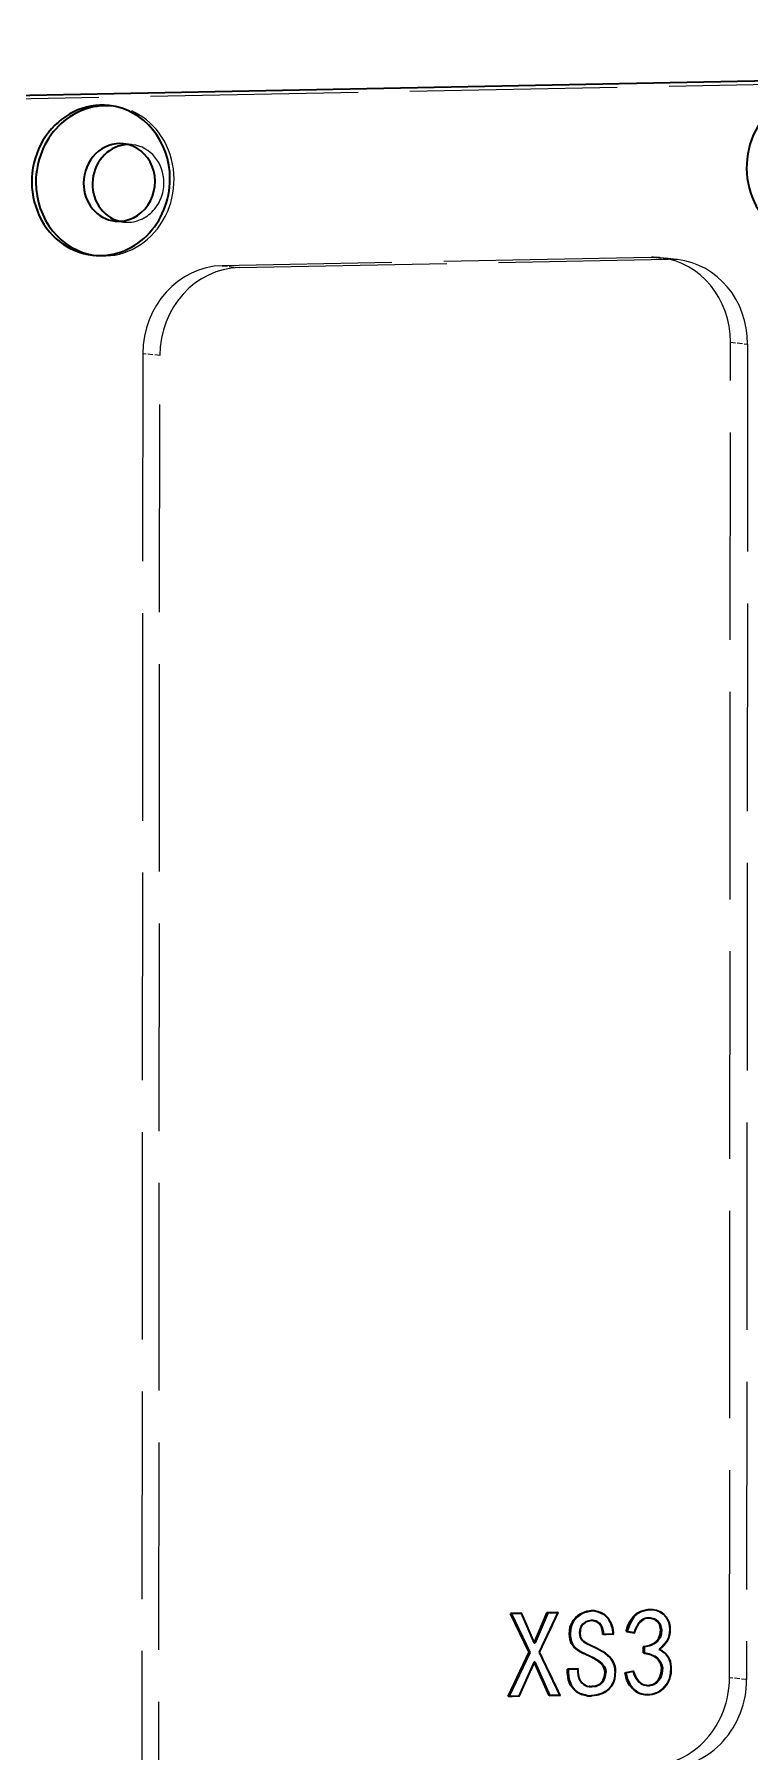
# Model space of a CAD drawing. Header units: millimetres. Extents: x -631 to 3210, y -446 to 2288.
# Drawn here: x 2917.6 to 2959, y 1168.2 to 1267.5 of the extents above; entities that cross this region are included whole.
import ezdxf

# ---------------------------------------------------------------- set-up
doc = ezdxf.new("R2010")
doc.units = ezdxf.units.MM
doc.linetypes.add('DASHED', pattern=[15, 12, -3])
doc.layers.get('0').update_dxf_attribs({"lineweight": 18})

msp = doc.modelspace()

# ---------------------------------------------------------------- linework, layer by layer
at = {"color": 7, "linetype": 'DASHED', "lineweight": 13}
for p, q in [((3101.288, 1267.379), (2825.629, 1261.99)), ((3101.288, 1267.379), (2825.629, 1261.99)), ((2953.276, 1254.626), (2928.467, 1254.141)), ((2953.276, 1254.626), (2928.467, 1254.141)), ((2929.453, 1254.031), (2954.262, 1254.516)), ((2929.453, 1254.031), (2954.262, 1254.516)), ((2923.869, 1249.056), (2923.761, 1099.224)), ((2923.869, 1249.056), (2923.761, 1099.224)), ((2957.811, 1172.507), (2957.867, 1249.721)), ((2957.811, 1172.507), (2957.867, 1249.721)), ((2958.853, 1249.612), (2958.798, 1172.398)), ((2958.853, 1249.612), (2958.798, 1172.398)), ((2924.747, 1099.114), (2924.855, 1248.947)), ((2924.747, 1099.114), (2924.855, 1248.947))]:
    msp.add_line(p, q, dxfattribs=at)
at = {"color": 7, "lineweight": 35}
msp.add_line((3097.872, 1267.518), (2825.888, 1262.201), dxfattribs=at)
msp.add_line((3097.872, 1267.518), (2825.888, 1262.201), dxfattribs=at)
at = {"color": 7, "linetype": 'DASHED', "lineweight": 13, "ltscale": 0.005955}
msp.add_line((2922.162, 1263.372), (2921.925, 1263.398), dxfattribs=at)
msp.add_line((2922.162, 1263.372), (2921.925, 1263.398), dxfattribs=at)
at = {"color": 7, "linetype": 'DASHED', "lineweight": 13, "ltscale": 0.012902}
for p, q in [((2923.272, 1261.136), (2922.759, 1261.193)), ((2923.272, 1261.136), (2922.759, 1261.193)), ((2922.777, 1256.664), (2922.264, 1256.721)), ((2922.777, 1256.664), (2922.264, 1256.721))]:
    msp.add_line(p, q, dxfattribs=at)
at = {"color": 7, "linetype": 'DASHED', "lineweight": 13, "ltscale": 0.005953}
msp.add_line((2921.205, 1254.725), (2920.968, 1254.751), dxfattribs=at)
msp.add_line((2921.205, 1254.725), (2920.968, 1254.751), dxfattribs=at)
at = {"color": 7, "linetype": 'DASHED', "lineweight": 13, "ltscale": 0.02481}
for p, q in [((2928.467, 1254.141), (2929.453, 1254.031)), ((2928.467, 1254.141), (2929.453, 1254.031)), ((2954.262, 1254.516), (2953.276, 1254.626)), ((2954.262, 1254.516), (2953.276, 1254.626)), ((2924.855, 1248.947), (2923.869, 1249.056)), ((2924.855, 1248.947), (2923.869, 1249.056)), ((2958.798, 1172.398), (2957.811, 1172.507)), ((2958.798, 1172.398), (2957.811, 1172.507))]:
    msp.add_line(p, q, dxfattribs=at)
at = {"color": 7, "linetype": 'DASHED', "lineweight": 13, "ltscale": 0.024812}
for p, q in [((2954.808, 1254.492), (2953.822, 1254.601)), ((2954.808, 1254.492), (2953.822, 1254.601)), ((2957.867, 1249.721), (2958.853, 1249.612)), ((2957.867, 1249.721), (2958.853, 1249.612))]:
    msp.add_line(p, q, dxfattribs=at)
at = {"color": 7, "lineweight": 35, "ltscale": 0.015489}
for p, q in [((2945.142, 1176.226), (2945.761, 1176.238)), ((2945.142, 1176.226), (2945.761, 1176.238)), ((2945.629, 1171.438), (2945.009, 1171.425)), ((2945.629, 1171.438), (2945.009, 1171.425))]:
    msp.add_line(p, q, dxfattribs=at)
at = {"color": 7, "lineweight": 35, "ltscale": 0.062455}
msp.add_line((2946.224, 1173.974), (2945.142, 1176.226), dxfattribs=at)
msp.add_line((2946.224, 1173.974), (2945.142, 1176.226), dxfattribs=at)
at = {"color": 7, "lineweight": 35, "ltscale": 0.000991737}
for p, q in [((2945.181, 1176.222), (2945.142, 1176.226)), ((2945.181, 1176.222), (2945.142, 1176.226)), ((2950.369, 1175.565), (2950.329, 1175.57)), ((2950.369, 1175.565), (2950.329, 1175.57)), ((2953.879, 1175.269), (2953.839, 1175.274)), ((2953.879, 1175.269), (2953.839, 1175.274)), ((2952.871, 1174.296), (2952.832, 1174.3)), ((2952.871, 1174.296), (2952.832, 1174.3)), ((2952.871, 1173.931), (2952.832, 1173.935)), ((2952.871, 1173.931), (2952.832, 1173.935)), ((2948.843, 1171.832), (2948.804, 1171.836)), ((2948.843, 1171.832), (2948.804, 1171.836))]:
    msp.add_line(p, q, dxfattribs=at)
at = {"color": 7, "lineweight": 35, "ltscale": 0.014558}
msp.add_line((2945.764, 1176.233), (2945.181, 1176.222), dxfattribs=at)
msp.add_line((2945.764, 1176.233), (2945.181, 1176.222), dxfattribs=at)
at = {"color": 7, "lineweight": 35, "ltscale": 0.062456}
msp.add_line((2945.181, 1176.222), (2946.264, 1173.97), dxfattribs=at)
msp.add_line((2945.181, 1176.222), (2946.264, 1173.97), dxfattribs=at)
at = {"color": 7, "lineweight": 35, "ltscale": 0.046998}
msp.add_line((2945.761, 1176.238), (2946.509, 1174.513), dxfattribs=at)
msp.add_line((2945.761, 1176.238), (2946.509, 1174.513), dxfattribs=at)
at = {"color": 7, "linetype": 'DASHED', "lineweight": 13, "ltscale": 0.000993254}
for p, q in [((2945.801, 1176.234), (2945.761, 1176.238)), ((2945.801, 1176.234), (2945.761, 1176.238)), ((2950.808, 1175.939), (2950.768, 1175.943)), ((2950.808, 1175.939), (2950.768, 1175.943)), ((2953.828, 1176.306), (2953.788, 1176.311)), ((2953.828, 1176.306), (2953.788, 1176.311)), ((2954.318, 1175.755), (2954.278, 1175.759)), ((2954.318, 1175.755), (2954.278, 1175.759)), ((2949.181, 1175.121), (2949.142, 1175.126)), ((2949.181, 1175.121), (2949.142, 1175.126)), ((2949.31, 1174.675), (2949.27, 1174.679)), ((2949.31, 1174.675), (2949.27, 1174.679)), ((2950.523, 1175.007), (2950.484, 1175.012)), ((2950.523, 1175.007), (2950.484, 1175.012)), ((2954.36, 1174.944), (2954.32, 1174.949)), ((2954.36, 1174.944), (2954.32, 1174.949)), ((2950.055, 1174.259), (2950.015, 1174.263)), ((2950.055, 1174.259), (2950.015, 1174.263)), ((2951.205, 1172.893), (2951.244, 1172.889)), ((2951.205, 1172.893), (2951.244, 1172.889)), ((2952.277, 1172.881), (2952.237, 1172.885)), ((2952.277, 1172.881), (2952.237, 1172.885)), ((2954.445, 1172.755), (2954.405, 1172.759)), ((2954.445, 1172.755), (2954.405, 1172.759)), ((2949.308, 1172.206), (2949.269, 1172.21)), ((2949.308, 1172.206), (2949.269, 1172.21)), ((2952.612, 1172.27), (2952.572, 1172.275)), ((2952.612, 1172.27), (2952.572, 1172.275)), ((2954.005, 1171.877), (2953.966, 1171.881)), ((2954.005, 1171.877), (2953.966, 1171.881)), ((2945.049, 1171.421), (2945.009, 1171.425)), ((2945.049, 1171.421), (2945.009, 1171.425)), ((2945.668, 1171.433), (2945.629, 1171.438)), ((2945.668, 1171.433), (2945.629, 1171.438)), ((2947.423, 1171.467), (2947.384, 1171.472)), ((2947.423, 1171.467), (2947.384, 1171.472)), ((2953.128, 1171.523), (2953.088, 1171.527)), ((2953.128, 1171.523), (2953.088, 1171.527))]:
    msp.add_line(p, q, dxfattribs=at)
at = {"color": 7, "linetype": 'DASHED', "lineweight": 13, "ltscale": 0.000932492}
msp.add_line((2945.801, 1176.234), (2945.764, 1176.233), dxfattribs=at)
msp.add_line((2945.801, 1176.234), (2945.764, 1176.233), dxfattribs=at)
at = {"color": 7, "linetype": 'DASHED', "lineweight": 13, "ltscale": 0.046998}
msp.add_line((2946.548, 1174.509), (2945.801, 1176.234), dxfattribs=at)
msp.add_line((2946.548, 1174.509), (2945.801, 1176.234), dxfattribs=at)
at = {"color": 7, "lineweight": 35, "ltscale": 0.047694}
for p, q in [((2946.509, 1174.513), (2947.258, 1176.267)), ((2946.509, 1174.513), (2947.258, 1176.267)), ((2947.298, 1176.263), (2946.548, 1174.509)), ((2947.298, 1176.263), (2946.548, 1174.509))]:
    msp.add_line(p, q, dxfattribs=at)
at = {"color": 7, "lineweight": 35, "ltscale": 0.063447}
msp.add_line((2947.878, 1176.279), (2946.792, 1173.985), dxfattribs=at)
msp.add_line((2947.878, 1176.279), (2946.792, 1173.985), dxfattribs=at)
at = {"color": 7, "linetype": 'DASHED', "lineweight": 13, "ltscale": 0.063447}
msp.add_line((2946.832, 1173.981), (2947.917, 1176.275), dxfattribs=at)
msp.add_line((2946.832, 1173.981), (2947.917, 1176.275), dxfattribs=at)
at = {"color": 7, "lineweight": 35, "ltscale": 0.015491}
for p, q in [((2947.258, 1176.267), (2947.878, 1176.279)), ((2947.258, 1176.267), (2947.878, 1176.279)), ((2948.003, 1171.484), (2947.384, 1171.472)), ((2948.003, 1171.484), (2947.384, 1171.472))]:
    msp.add_line(p, q, dxfattribs=at)
at = {"color": 7, "lineweight": 35, "ltscale": 0.000993254}
for p, q in [((2947.298, 1176.263), (2947.258, 1176.267)), ((2947.298, 1176.263), (2947.258, 1176.267)), ((2953.246, 1175.945), (2953.207, 1175.949)), ((2953.246, 1175.945), (2953.207, 1175.949)), ((2951.866, 1175.174), (2951.826, 1175.178)), ((2951.866, 1175.174), (2951.826, 1175.178)), ((2946.264, 1173.97), (2946.224, 1173.974)), ((2946.264, 1173.97), (2946.224, 1173.974)), ((2946.548, 1174.509), (2946.509, 1174.513)), ((2946.548, 1174.509), (2946.509, 1174.513)), ((2946.547, 1173.414), (2946.508, 1173.419)), ((2946.547, 1173.414), (2946.508, 1173.419)), ((2948.483, 1173.003), (2948.443, 1173.008)), ((2948.483, 1173.003), (2948.443, 1173.008)), ((2951.773, 1172.792), (2951.812, 1172.788)), ((2951.773, 1172.792), (2951.812, 1172.788)), ((2953.929, 1173.054), (2953.889, 1173.058)), ((2953.929, 1173.054), (2953.889, 1173.058))]:
    msp.add_line(p, q, dxfattribs=at)
at = {"color": 7, "lineweight": 35, "ltscale": 0.014442}
msp.add_line((2947.875, 1176.274), (2947.298, 1176.263), dxfattribs=at)
msp.add_line((2947.875, 1176.274), (2947.298, 1176.263), dxfattribs=at)
at = {"color": 7, "linetype": 'DASHED', "lineweight": 13, "ltscale": 0.001047}
msp.add_line((2947.917, 1176.275), (2947.875, 1176.274), dxfattribs=at)
msp.add_line((2947.917, 1176.275), (2947.875, 1176.274), dxfattribs=at)
at = {"color": 7, "linetype": 'DASHED', "lineweight": 13, "ltscale": 0.000991737}
for p, q in [((2947.917, 1176.275), (2947.878, 1176.279)), ((2947.917, 1176.275), (2947.878, 1176.279)), ((2949.362, 1175.602), (2949.323, 1175.606)), ((2949.362, 1175.602), (2949.323, 1175.606)), ((2952.873, 1175.895), (2952.833, 1175.899)), ((2952.873, 1175.895), (2952.833, 1175.899)), ((2951.117, 1175.019), (2951.077, 1175.023)), ((2951.117, 1175.019), (2951.077, 1175.023)), ((2952.33, 1175.099), (2952.291, 1175.103)), ((2952.33, 1175.099), (2952.291, 1175.103)), ((2946.832, 1173.981), (2946.792, 1173.985)), ((2946.832, 1173.981), (2946.792, 1173.985)), ((2950.935, 1173.669), (2950.896, 1173.673)), ((2950.935, 1173.669), (2950.896, 1173.673)), ((2953.775, 1174.145), (2953.735, 1174.149)), ((2953.775, 1174.145), (2953.735, 1174.149)), ((2954.316, 1173.65), (2954.277, 1173.655)), ((2954.316, 1173.65), (2954.277, 1173.655)), ((2949.076, 1172.847), (2949.037, 1172.851)), ((2949.076, 1172.847), (2949.037, 1172.851)), ((2950.857, 1171.843), (2950.817, 1171.848)), ((2950.857, 1171.843), (2950.817, 1171.848)), ((2948.003, 1171.484), (2948.043, 1171.48)), ((2948.003, 1171.484), (2948.043, 1171.48)), ((2949.85, 1171.459), (2949.81, 1171.463)), ((2949.85, 1171.459), (2949.81, 1171.463))]:
    msp.add_line(p, q, dxfattribs=at)
at = {"color": 7, "lineweight": 13, "ltscale": 0.000993254}
for p, q in [((2948.956, 1175.979), (2948.917, 1175.983)), ((2948.956, 1175.979), (2948.917, 1175.983)), ((2952.279, 1176.024), (2952.24, 1176.028)), ((2952.279, 1176.024), (2952.24, 1176.028)), ((2953.03, 1176.417), (2952.99, 1176.422)), ((2953.03, 1176.417), (2952.99, 1176.422)), ((2953.544, 1175.852), (2953.504, 1175.856)), ((2953.544, 1175.852), (2953.504, 1175.856)), ((2953.646, 1174.619), (2953.607, 1174.624)), ((2953.646, 1174.619), (2953.607, 1174.624)), ((2948.483, 1172.807), (2948.443, 1172.811)), ((2948.483, 1172.807), (2948.443, 1172.811)), ((2950.651, 1172.821), (2950.611, 1172.826)), ((2950.651, 1172.821), (2950.611, 1172.826)), ((2949.85, 1171.992), (2949.811, 1171.996)), ((2949.85, 1171.992), (2949.811, 1171.996)), ((2953.18, 1172.057), (2953.14, 1172.061)), ((2953.18, 1172.057), (2953.14, 1172.061))]:
    msp.add_line(p, q, dxfattribs=at)
at = {"color": 7, "lineweight": 13, "ltscale": 0.000991737}
for p, q in [((2949.853, 1176.369), (2949.814, 1176.373)), ((2949.853, 1176.369), (2949.814, 1176.373)), ((2948.587, 1175.026), (2948.548, 1175.03)), ((2948.587, 1175.026), (2948.548, 1175.03)), ((2948.839, 1174.295), (2948.799, 1174.299)), ((2948.839, 1174.295), (2948.799, 1174.299)), ((2949.743, 1173.745), (2949.704, 1173.749)), ((2949.743, 1173.745), (2949.704, 1173.749)), ((2953.645, 1173.637), (2953.606, 1173.642)), ((2953.645, 1173.637), (2953.606, 1173.642))]:
    msp.add_line(p, q, dxfattribs=at)
at = {"color": 7, "lineweight": 35, "ltscale": 0.001015}
msp.add_line((2949.946, 1175.804), (2949.905, 1175.808), dxfattribs=at)
msp.add_line((2949.946, 1175.804), (2949.905, 1175.808), dxfattribs=at)
at = {"color": 7, "linetype": 'DASHED', "lineweight": 13, "ltscale": 0.001345}
msp.add_line((2950.052, 1176.36), (2949.998, 1176.366), dxfattribs=at)
at = {"color": 7, "lineweight": 35, "ltscale": 0.000963853}
msp.add_line((2950.037, 1176.362), (2949.998, 1176.366), dxfattribs=at)
at = {"color": 7, "linetype": 'DASHED', "lineweight": 13, "ltscale": 0.000380737}
msp.add_line((2950.052, 1176.36), (2950.037, 1176.362), dxfattribs=at)
at = {"color": 7, "linetype": 'DASHED', "lineweight": 13, "ltscale": 0.000286967}
msp.add_line((2950.052, 1176.36), (2950.04, 1176.362), dxfattribs=at)
msp.add_line((2950.052, 1176.36), (2950.04, 1176.362), dxfattribs=at)
at = {"color": 7, "linetype": 'DASHED', "lineweight": 13, "ltscale": 0.001038}
msp.add_line((2953.403, 1176.427), (2953.362, 1176.432), dxfattribs=at)
msp.add_line((2953.403, 1176.427), (2953.362, 1176.432), dxfattribs=at)
at = {"color": 7, "lineweight": 35, "ltscale": 0.014845}
for p, q in [((2951.077, 1175.023), (2950.484, 1175.012)), ((2951.077, 1175.023), (2950.484, 1175.012)), ((2948.443, 1173.008), (2949.037, 1173.019)), ((2948.443, 1173.008), (2949.037, 1173.019))]:
    msp.add_line(p, q, dxfattribs=at)
at = {"color": 7, "linetype": 'DASHED', "lineweight": 13, "ltscale": 0.014844}
msp.add_line((2950.523, 1175.007), (2951.117, 1175.019), dxfattribs=at)
msp.add_line((2950.523, 1175.007), (2951.117, 1175.019), dxfattribs=at)
at = {"color": 7, "lineweight": 35, "ltscale": 0.011764}
msp.add_line((2952.291, 1175.103), (2951.826, 1175.178), dxfattribs=at)
msp.add_line((2952.291, 1175.103), (2951.826, 1175.178), dxfattribs=at)
at = {"color": 7, "lineweight": 35, "ltscale": 0.01078}
msp.add_line((2951.866, 1175.174), (2952.291, 1175.105), dxfattribs=at)
msp.add_line((2951.866, 1175.174), (2952.291, 1175.105), dxfattribs=at)
at = {"color": 7, "linetype": 'DASHED', "lineweight": 13, "ltscale": 0.000983103}
msp.add_line((2952.291, 1175.105), (2952.33, 1175.099), dxfattribs=at)
msp.add_line((2952.291, 1175.105), (2952.33, 1175.099), dxfattribs=at)
at = {"color": 7, "lineweight": 35, "ltscale": 0.070593}
for p, q in [((2945.009, 1171.425), (2946.224, 1173.974)), ((2945.009, 1171.425), (2946.224, 1173.974)), ((2946.264, 1173.97), (2945.049, 1171.421)), ((2946.264, 1173.97), (2945.049, 1171.421))]:
    msp.add_line(p, q, dxfattribs=at)
at = {"color": 7, "lineweight": 35, "ltscale": 0.069485}
msp.add_line((2946.792, 1173.985), (2948.003, 1171.484), dxfattribs=at)
msp.add_line((2946.792, 1173.985), (2948.003, 1171.484), dxfattribs=at)
at = {"color": 7, "linetype": 'DASHED', "lineweight": 13, "ltscale": 0.069485}
msp.add_line((2948.043, 1171.48), (2946.832, 1173.981), dxfattribs=at)
msp.add_line((2948.043, 1171.48), (2946.832, 1173.981), dxfattribs=at)
at = {"color": 7, "lineweight": 35, "ltscale": 0.009119}
for p, q in [((2952.832, 1173.935), (2952.832, 1174.3)), ((2952.832, 1173.935), (2952.832, 1174.3)), ((2952.871, 1174.296), (2952.871, 1173.931)), ((2952.871, 1174.296), (2952.871, 1173.931))]:
    msp.add_line(p, q, dxfattribs=at)
at = {"color": 7, "lineweight": 35, "ltscale": 0.054187}
msp.add_line((2946.508, 1173.419), (2945.629, 1171.438), dxfattribs=at)
msp.add_line((2946.508, 1173.419), (2945.629, 1171.438), dxfattribs=at)
at = {"color": 7, "linetype": 'DASHED', "lineweight": 13, "ltscale": 0.054187}
msp.add_line((2945.668, 1171.433), (2946.547, 1173.414), dxfattribs=at)
msp.add_line((2945.668, 1171.433), (2946.547, 1173.414), dxfattribs=at)
at = {"color": 7, "lineweight": 35, "ltscale": 0.053376}
for p, q in [((2947.384, 1171.472), (2946.508, 1173.419)), ((2947.384, 1171.472), (2946.508, 1173.419)), ((2946.547, 1173.414), (2947.423, 1171.467)), ((2946.547, 1173.414), (2947.423, 1171.467))]:
    msp.add_line(p, q, dxfattribs=at)
at = {"color": 7, "lineweight": 35, "ltscale": 0.00491}
for p, q in [((2948.443, 1172.811), (2948.443, 1173.008)), ((2948.443, 1172.811), (2948.443, 1173.008)), ((2948.483, 1173.003), (2948.483, 1172.807)), ((2948.483, 1173.003), (2948.483, 1172.807))]:
    msp.add_line(p, q, dxfattribs=at)
at = {"color": 7, "lineweight": 35, "ltscale": 0.013858}
msp.add_line((2949.037, 1173.014), (2948.483, 1173.003), dxfattribs=at)
msp.add_line((2949.037, 1173.014), (2948.483, 1173.003), dxfattribs=at)
at = {"color": 7, "lineweight": 35, "ltscale": 0.004209}
msp.add_line((2949.037, 1173.019), (2949.037, 1172.851), dxfattribs=at)
msp.add_line((2949.037, 1173.019), (2949.037, 1172.851), dxfattribs=at)
at = {"color": 7, "linetype": 'DASHED', "lineweight": 13, "ltscale": 0.000991821}
msp.add_line((2949.076, 1173.015), (2949.037, 1173.019), dxfattribs=at)
msp.add_line((2949.076, 1173.015), (2949.037, 1173.019), dxfattribs=at)
at = {"color": 7, "linetype": 'DASHED', "lineweight": 13, "ltscale": 0.000985902}
msp.add_line((2949.076, 1173.015), (2949.037, 1173.014), dxfattribs=at)
msp.add_line((2949.076, 1173.015), (2949.037, 1173.014), dxfattribs=at)
at = {"color": 7, "linetype": 'DASHED', "lineweight": 13, "ltscale": 0.004208}
msp.add_line((2949.076, 1172.847), (2949.076, 1173.015), dxfattribs=at)
msp.add_line((2949.076, 1172.847), (2949.076, 1173.015), dxfattribs=at)
at = {"color": 7, "lineweight": 13, "ltscale": 0.000993338}
for p, q in [((2950.419, 1173.322), (2950.379, 1173.326)), ((2950.419, 1173.322), (2950.379, 1173.326)), ((2950.444, 1172.228), (2950.404, 1172.232)), ((2950.444, 1172.228), (2950.404, 1172.232))]:
    msp.add_line(p, q, dxfattribs=at)
at = {"color": 7, "lineweight": 35, "ltscale": 0.011848}
msp.add_line((2951.773, 1172.792), (2952.237, 1172.885), dxfattribs=at)
msp.add_line((2951.773, 1172.792), (2952.237, 1172.885), dxfattribs=at)
at = {"color": 7, "lineweight": 35, "ltscale": 0.010905}
msp.add_line((2952.24, 1172.874), (2951.812, 1172.788), dxfattribs=at)
msp.add_line((2952.24, 1172.874), (2951.812, 1172.788), dxfattribs=at)
at = {"color": 7, "linetype": 'DASHED', "lineweight": 13, "ltscale": 0.000943085}
msp.add_line((2952.277, 1172.881), (2952.24, 1172.874), dxfattribs=at)
msp.add_line((2952.277, 1172.881), (2952.24, 1172.874), dxfattribs=at)
at = {"color": 7, "lineweight": 35, "ltscale": 0.000927284}
msp.add_line((2949.726, 1171.997), (2949.689, 1172.001), dxfattribs=at)
msp.add_line((2949.726, 1171.997), (2949.689, 1172.001), dxfattribs=at)
at = {"color": 7, "lineweight": 35, "ltscale": 0.000839745}
msp.add_line((2953.034, 1172.063), (2953, 1172.067), dxfattribs=at)
msp.add_line((2953.034, 1172.063), (2953, 1172.067), dxfattribs=at)
at = {"color": 7, "lineweight": 13, "ltscale": 0.000991821}
msp.add_line((2953.74, 1172.384), (2953.7, 1172.388), dxfattribs=at)
msp.add_line((2953.74, 1172.384), (2953.7, 1172.388), dxfattribs=at)
at = {"color": 7, "linetype": 'DASHED', "lineweight": 13, "ltscale": 0.015489}
for p, q in [((2945.049, 1171.421), (2945.668, 1171.433)), ((2945.049, 1171.421), (2945.668, 1171.433)), ((2947.423, 1171.467), (2948.043, 1171.48)), ((2947.423, 1171.467), (2948.043, 1171.48))]:
    msp.add_line(p, q, dxfattribs=at)
at = {"color": 7, "linetype": 'DASHED', "lineweight": 13, "ltscale": 0.000660203}
msp.add_line((2949.579, 1171.47), (2949.553, 1171.473), dxfattribs=at)
msp.add_line((2949.579, 1171.47), (2949.553, 1171.473), dxfattribs=at)
at = {"color": 7, "linetype": 'DASHED', "lineweight": 13, "ltscale": 0.000876564}
msp.add_line((2952.947, 1171.531), (2952.912, 1171.535), dxfattribs=at)
msp.add_line((2952.947, 1171.531), (2952.912, 1171.535), dxfattribs=at)
at = {"color": 7, "linetype": 'DASHED', "lineweight": 13, "ltscale": 0.000583976}
msp.add_line((2952.924, 1171.534), (2952.947, 1171.531), dxfattribs=at)
msp.add_line((2952.924, 1171.534), (2952.947, 1171.531), dxfattribs=at)
at = {"color": 7, "lineweight": 35}
for points in [[(2948.548, 1175.03), (2948.599, 1175.452), (2948.779, 1175.83), (2948.917, 1175.983)], [(2948.548, 1175.03), (2948.599, 1175.452), (2948.779, 1175.83), (2948.917, 1175.983)], [(2948.956, 1175.979), (2948.787, 1175.78), (2948.672, 1175.553), (2948.607, 1175.299), (2948.587, 1175.026)], [(2948.956, 1175.979), (2948.787, 1175.78), (2948.672, 1175.553), (2948.607, 1175.299), (2948.587, 1175.026)], [(2948.917, 1175.983), (2949.157, 1176.173), (2949.426, 1176.305), (2949.814, 1176.373)], [(2948.917, 1175.983), (2949.157, 1176.173), (2949.426, 1176.305), (2949.814, 1176.373)], [(2949.853, 1176.369), (2949.55, 1176.327), (2949.274, 1176.215), (2948.956, 1175.979)], [(2949.853, 1176.369), (2949.55, 1176.327), (2949.274, 1176.215), (2948.956, 1175.979)], [(2949.323, 1175.606), (2949.225, 1175.485), (2949.166, 1175.338), (2949.142, 1175.126)], [(2949.323, 1175.606), (2949.225, 1175.485), (2949.166, 1175.338), (2949.142, 1175.126)], [(2949.813, 1175.812), (2949.501, 1175.737), (2949.323, 1175.606)], [(2949.813, 1175.812), (2949.501, 1175.737), (2949.323, 1175.606)], [(2949.998, 1176.366), (2950.239, 1176.319), (2950.531, 1176.176), (2950.768, 1175.943)], [(2949.998, 1176.366), (2950.239, 1176.319), (2950.531, 1176.176), (2950.768, 1175.943)], [(2951.826, 1175.178), (2951.931, 1175.479), (2952.067, 1175.766), (2952.24, 1176.028)], [(2951.826, 1175.178), (2951.931, 1175.479), (2952.067, 1175.766), (2952.24, 1176.028)], [(2952.279, 1176.024), (2952.038, 1175.629), (2951.866, 1175.174)], [(2952.279, 1176.024), (2952.038, 1175.629), (2951.866, 1175.174)], [(2952.24, 1176.028), (2952.432, 1176.211), (2952.66, 1176.335), (2952.99, 1176.422)], [(2952.24, 1176.028), (2952.432, 1176.211), (2952.66, 1176.335), (2952.99, 1176.422)], [(2953.03, 1176.417), (2952.726, 1176.34), (2952.46, 1176.198), (2952.279, 1176.024)], [(2953.03, 1176.417), (2952.726, 1176.34), (2952.46, 1176.198), (2952.279, 1176.024)], [(2952.833, 1175.899), (2952.675, 1175.791), (2952.544, 1175.645), (2952.357, 1175.294), (2952.291, 1175.103)], [(2952.833, 1175.899), (2952.675, 1175.791), (2952.544, 1175.645), (2952.357, 1175.294), (2952.291, 1175.103)], [(2953.839, 1175.274), (2953.776, 1175.554), (2953.709, 1175.677), (2953.504, 1175.856)], [(2953.839, 1175.274), (2953.776, 1175.554), (2953.709, 1175.677), (2953.504, 1175.856)], [(2953.544, 1175.852), (2953.68, 1175.755), (2953.78, 1175.624), (2953.846, 1175.457), (2953.879, 1175.269)], [(2953.544, 1175.852), (2953.68, 1175.755), (2953.78, 1175.624), (2953.846, 1175.457), (2953.879, 1175.269)], [(2953.788, 1176.311), (2953.976, 1176.192), (2954.13, 1176.029), (2954.278, 1175.759)], [(2953.788, 1176.311), (2953.976, 1176.192), (2954.13, 1176.029), (2954.278, 1175.759)], [(2954.278, 1175.759), (2954.345, 1175.523), (2954.362, 1175.277), (2954.32, 1174.949)], [(2954.278, 1175.759), (2954.345, 1175.523), (2954.362, 1175.277), (2954.32, 1174.949)], [(2948.799, 1174.299), (2948.669, 1174.491), (2948.585, 1174.712), (2948.548, 1175.03)], [(2948.799, 1174.299), (2948.669, 1174.491), (2948.585, 1174.712), (2948.548, 1175.03)], [(2949.142, 1175.126), (2949.179, 1174.841), (2949.27, 1174.679)], [(2949.142, 1175.126), (2949.179, 1174.841), (2949.27, 1174.679)], [(2949.27, 1174.679), (2949.357, 1174.603), (2949.551, 1174.481), (2950.015, 1174.263)], [(2949.27, 1174.679), (2949.357, 1174.603), (2949.551, 1174.481), (2950.015, 1174.263)], [(2952.832, 1174.3), (2953.165, 1174.363), (2953.475, 1174.508), (2953.607, 1174.624)], [(2952.832, 1174.3), (2953.165, 1174.363), (2953.475, 1174.508), (2953.607, 1174.624)], [(2953.646, 1174.619), (2953.475, 1174.478), (2953.259, 1174.377), (2952.871, 1174.296)], [(2953.646, 1174.619), (2953.475, 1174.478), (2953.259, 1174.377), (2952.871, 1174.296)], [(2953.607, 1174.624), (2953.729, 1174.794), (2953.807, 1174.99), (2953.839, 1175.274)], [(2953.607, 1174.624), (2953.729, 1174.794), (2953.807, 1174.99), (2953.839, 1175.274)], [(2953.879, 1175.269), (2953.859, 1175.042), (2953.793, 1174.837), (2953.646, 1174.619)], [(2953.879, 1175.269), (2953.859, 1175.042), (2953.793, 1174.837), (2953.646, 1174.619)], [(2954.32, 1174.949), (2954.256, 1174.752), (2954.157, 1174.573), (2953.89, 1174.274), (2953.735, 1174.149)], [(2954.32, 1174.949), (2954.256, 1174.752), (2954.157, 1174.573), (2953.89, 1174.274), (2953.735, 1174.149)], [(2949.704, 1173.749), (2949.318, 1173.927), (2948.957, 1174.15), (2948.799, 1174.299)], [(2949.704, 1173.749), (2949.318, 1173.927), (2948.957, 1174.15), (2948.799, 1174.299)], [(2948.839, 1174.295), (2949.022, 1174.127), (2949.169, 1174.028), (2949.743, 1173.745)], [(2948.839, 1174.295), (2949.022, 1174.127), (2949.169, 1174.028), (2949.743, 1173.745)], [(2950.379, 1173.326), (2950.26, 1173.437), (2949.991, 1173.612), (2949.704, 1173.749)], [(2950.379, 1173.326), (2950.26, 1173.437), (2949.991, 1173.612), (2949.704, 1173.749)], [(2949.743, 1173.745), (2949.999, 1173.625), (2950.229, 1173.485), (2950.419, 1173.322)], [(2949.743, 1173.745), (2949.999, 1173.625), (2950.229, 1173.485), (2950.419, 1173.322)], [(2950.015, 1174.263), (2950.483, 1174.015), (2950.896, 1173.673)], [(2950.015, 1174.263), (2950.483, 1174.015), (2950.896, 1173.673)], [(2953.606, 1173.642), (2953.468, 1173.741), (2953.159, 1173.868), (2952.832, 1173.935)], [(2953.606, 1173.642), (2953.468, 1173.741), (2953.159, 1173.868), (2952.832, 1173.935)], [(2952.871, 1173.931), (2953.202, 1173.862), (2953.485, 1173.748), (2953.645, 1173.637)], [(2952.871, 1173.931), (2953.202, 1173.862), (2953.485, 1173.748), (2953.645, 1173.637)], [(2953.889, 1173.058), (2953.828, 1173.321), (2953.696, 1173.548), (2953.606, 1173.642)], [(2953.889, 1173.058), (2953.828, 1173.321), (2953.696, 1173.548), (2953.606, 1173.642)], [(2953.645, 1173.637), (2953.789, 1173.47), (2953.885, 1173.266), (2953.929, 1173.054)], [(2953.645, 1173.637), (2953.789, 1173.47), (2953.885, 1173.266), (2953.929, 1173.054)], [(2954.277, 1173.655), (2954.38, 1173.403), (2954.423, 1173.13), (2954.405, 1172.759)], [(2954.277, 1173.655), (2954.38, 1173.403), (2954.423, 1173.13), (2954.405, 1172.759)], [(2948.804, 1171.836), (2948.612, 1172.084), (2948.493, 1172.38), (2948.443, 1172.811)], [(2948.804, 1171.836), (2948.612, 1172.084), (2948.493, 1172.38), (2948.443, 1172.811)], [(2948.483, 1172.807), (2948.522, 1172.421), (2948.654, 1172.074), (2948.843, 1171.832)], [(2948.483, 1172.807), (2948.522, 1172.421), (2948.654, 1172.074), (2948.843, 1171.832)], [(2949.037, 1172.851), (2949.053, 1172.637), (2949.112, 1172.434), (2949.269, 1172.21)], [(2949.037, 1172.851), (2949.053, 1172.637), (2949.112, 1172.434), (2949.269, 1172.21)], [(2950.611, 1172.826), (2950.585, 1172.996), (2950.515, 1173.15), (2950.379, 1173.326)], [(2950.611, 1172.826), (2950.585, 1172.996), (2950.515, 1173.15), (2950.379, 1173.326)], [(2950.419, 1173.322), (2950.55, 1173.152), (2950.631, 1172.969), (2950.651, 1172.821)], [(2950.419, 1173.322), (2950.55, 1173.152), (2950.631, 1172.969), (2950.651, 1172.821)], [(2951.205, 1172.893), (2951.151, 1172.434), (2951.074, 1172.218), (2950.962, 1172.02), (2950.817, 1171.848)], [(2951.205, 1172.893), (2951.151, 1172.434), (2951.074, 1172.218), (2950.962, 1172.02), (2950.817, 1171.848)], [(2952.231, 1171.84), (2952.022, 1172.079), (2951.874, 1172.365), (2951.773, 1172.792)], [(2952.231, 1171.84), (2952.022, 1172.079), (2951.874, 1172.365), (2951.773, 1172.792)], [(2951.812, 1172.788), (2951.901, 1172.395), (2952.074, 1172.057), (2952.271, 1171.836)], [(2951.812, 1172.788), (2951.901, 1172.395), (2952.074, 1172.057), (2952.271, 1171.836)], [(2952.237, 1172.885), (2952.301, 1172.68), (2952.4, 1172.493), (2952.572, 1172.275)], [(2952.237, 1172.885), (2952.301, 1172.68), (2952.4, 1172.493), (2952.572, 1172.275)], [(2953.7, 1172.388), (2953.802, 1172.572), (2953.864, 1172.775), (2953.889, 1173.058)], [(2953.7, 1172.388), (2953.802, 1172.572), (2953.864, 1172.775), (2953.889, 1173.058)], [(2953.929, 1173.054), (2953.902, 1172.766), (2953.811, 1172.501), (2953.74, 1172.384)], [(2953.929, 1173.054), (2953.902, 1172.766), (2953.811, 1172.501), (2953.74, 1172.384)], [(2954.405, 1172.759), (2954.339, 1172.461), (2954.218, 1172.186), (2953.966, 1171.881)], [(2954.405, 1172.759), (2954.339, 1172.461), (2954.218, 1172.186), (2953.966, 1171.881)], [(2949.553, 1171.473), (2949.162, 1171.57), (2948.969, 1171.68), (2948.804, 1171.836)], [(2949.553, 1171.473), (2949.162, 1171.57), (2948.969, 1171.68), (2948.804, 1171.836)], [(2948.843, 1171.832), (2949.024, 1171.665), (2949.24, 1171.549), (2949.579, 1171.47)], [(2948.843, 1171.832), (2949.024, 1171.665), (2949.24, 1171.549), (2949.579, 1171.47)], [(2950.817, 1171.848), (2950.643, 1171.703), (2950.449, 1171.594), (2950.135, 1171.496), (2949.81, 1171.463)], [(2950.817, 1171.848), (2950.643, 1171.703), (2950.449, 1171.594), (2950.135, 1171.496), (2949.81, 1171.463)], [(2949.811, 1171.996), (2950.069, 1172.026), (2950.308, 1172.136), (2950.404, 1172.232)], [(2949.811, 1171.996), (2950.069, 1172.026), (2950.308, 1172.136), (2950.404, 1172.232)], [(2950.444, 1172.228), (2950.332, 1172.119), (2950.194, 1172.047), (2950.029, 1172.006), (2949.85, 1171.992)], [(2950.444, 1172.228), (2950.332, 1172.119), (2950.194, 1172.047), (2950.029, 1172.006), (2949.85, 1171.992)], [(2953.14, 1172.061), (2953.335, 1172.095), (2953.511, 1172.189), (2953.7, 1172.388)], [(2953.14, 1172.061), (2953.335, 1172.095), (2953.511, 1172.189), (2953.7, 1172.388)], [(2953.74, 1172.384), (2953.6, 1172.225), (2953.432, 1172.113), (2953.18, 1172.057)], [(2953.74, 1172.384), (2953.6, 1172.225), (2953.432, 1172.113), (2953.18, 1172.057)]]:
    msp.add_lwpolyline(points, dxfattribs=at)
at = {"color": 7, "linetype": 'DASHED', "lineweight": 13}
for points in [[(2949.362, 1175.602), (2949.477, 1175.697), (2949.619, 1175.766), (2949.853, 1175.808)], [(2949.362, 1175.602), (2949.477, 1175.697), (2949.619, 1175.766), (2949.853, 1175.808)], [(2952.33, 1175.099), (2952.455, 1175.425), (2952.625, 1175.694), (2952.873, 1175.895)], [(2952.33, 1175.099), (2952.455, 1175.425), (2952.625, 1175.694), (2952.873, 1175.895)], [(2954.318, 1175.755), (2954.191, 1175.994), (2954.015, 1176.189), (2953.828, 1176.306)], [(2954.318, 1175.755), (2954.191, 1175.994), (2954.015, 1176.189), (2953.828, 1176.306)], [(2949.31, 1174.675), (2949.207, 1174.876), (2949.181, 1175.121)], [(2949.31, 1174.675), (2949.207, 1174.876), (2949.181, 1175.121)], [(2950.055, 1174.259), (2949.605, 1174.468), (2949.429, 1174.576), (2949.31, 1174.675)], [(2950.055, 1174.259), (2949.605, 1174.468), (2949.429, 1174.576), (2949.31, 1174.675)], [(2953.775, 1174.145), (2954.056, 1174.393), (2954.264, 1174.682), (2954.36, 1174.944)], [(2953.775, 1174.145), (2954.056, 1174.393), (2954.264, 1174.682), (2954.36, 1174.944)], [(2950.935, 1173.669), (2950.541, 1173.999), (2950.055, 1174.259)], [(2950.935, 1173.669), (2950.541, 1173.999), (2950.055, 1174.259)], [(2954.445, 1172.755), (2954.463, 1173.108), (2954.409, 1173.434), (2954.316, 1173.65)], [(2954.445, 1172.755), (2954.463, 1173.108), (2954.409, 1173.434), (2954.316, 1173.65)], [(2949.308, 1172.206), (2949.206, 1172.326), (2949.134, 1172.472), (2949.09, 1172.652), (2949.076, 1172.847)], [(2949.308, 1172.206), (2949.206, 1172.326), (2949.134, 1172.472), (2949.09, 1172.652), (2949.076, 1172.847)], [(2950.857, 1171.843), (2951.055, 1172.099), (2951.182, 1172.401), (2951.244, 1172.889)], [(2950.857, 1171.843), (2951.055, 1172.099), (2951.182, 1172.401), (2951.244, 1172.889)], [(2952.612, 1172.27), (2952.422, 1172.516), (2952.277, 1172.881)], [(2952.612, 1172.27), (2952.422, 1172.516), (2952.277, 1172.881)], [(2954.005, 1171.877), (2954.204, 1172.098), (2954.343, 1172.356), (2954.445, 1172.755)], [(2954.005, 1171.877), (2954.204, 1172.098), (2954.343, 1172.356), (2954.445, 1172.755)], [(2949.85, 1171.459), (2950.25, 1171.508), (2950.607, 1171.651), (2950.857, 1171.843)], [(2949.85, 1171.459), (2950.25, 1171.508), (2950.607, 1171.651), (2950.857, 1171.843)]]:
    msp.add_lwpolyline(points, dxfattribs=at)
at = {"color": 7, "lineweight": 35}
for centre, radius, start, end in [((2949.828, 1175.096), 0.717, 83.77226, 91.13963), ((2949.828, 1175.096), 0.717, 83.77226, 91.13963), ((2949.848, 1174.833), 1.541, 84.39535, 91.26415), ((2949.848, 1174.833), 1.541, 84.39535, 91.26415), ((2949.887, 1174.825), 1.545, 84.29535, 91.25178), ((2949.887, 1174.825), 1.545, 84.29535, 91.25178), ((2949.844, 1175.203), 0.608, 37.04067, 84.20149), ((2949.844, 1175.203), 0.608, 37.04067, 84.20149), ((2949.884, 1175.2), 0.607, 37.01581, 84.14844), ((2949.884, 1175.2), 0.607, 37.01581, 84.14844), ((2949.422, 1175.019), 1.062, 359.58212, 31.23594), ((2949.422, 1175.019), 1.062, 359.58212, 31.23594), ((2949.463, 1175.016), 1.06, 359.54822, 31.26817), ((2949.463, 1175.016), 1.06, 359.54822, 31.26817), ((2949.576, 1175.03), 1.502, 359.75595, 37.44946), ((2949.576, 1175.03), 1.502, 359.75595, 37.44946), ((2953.123, 1175.153), 0.801, 84.00952, 111.23303), ((2953.123, 1175.153), 0.801, 84.00952, 111.23303), ((2953.215, 1175.024), 1.415, 84.05591, 99.14809), ((2953.215, 1175.024), 1.415, 84.05591, 99.14809), ((2953.255, 1175.025), 1.411, 83.95718, 99.17414), ((2953.255, 1175.025), 1.411, 83.95718, 99.17414), ((2953.108, 1175.11), 0.845, 62.03032, 83.26672), ((2953.108, 1175.11), 0.845, 62.03032, 83.26672), ((2953.149, 1175.112), 0.838, 61.92894, 83.3485), ((2953.149, 1175.112), 0.838, 61.92894, 83.3485), ((2953.208, 1175.082), 1.359, 64.7282, 83.5069), ((2953.208, 1175.082), 1.359, 64.7282, 83.5069), ((2950.07, 1172.894), 1.135, 359.95614, 43.33211), ((2950.07, 1172.894), 1.135, 359.95614, 43.33211), ((2953.24, 1173.063), 1.193, 29.71343, 65.49756), ((2953.24, 1173.063), 1.193, 29.71343, 65.49756), ((2949.642, 1172.833), 0.97, 321.77496, 359.5816), ((2949.642, 1172.833), 0.97, 321.77496, 359.5816), ((2949.683, 1172.828), 0.969, 321.74901, 359.5949), ((2949.683, 1172.828), 0.969, 321.74901, 359.5949), ((2949.747, 1172.645), 0.646, 222.26642, 264.85284), ((2949.747, 1172.645), 0.646, 222.26642, 264.85284), ((2949.79, 1172.971), 0.975, 264.07738, 271.22929), ((2949.79, 1172.971), 0.975, 264.07738, 271.22929), ((2949.828, 1172.951), 0.959, 263.91101, 271.34337), ((2949.828, 1172.951), 0.959, 263.91101, 271.34337), ((2953.034, 1172.717), 1.189, 227.49914, 264.09617), ((2953.034, 1172.717), 1.189, 227.49914, 264.09617), ((2953.073, 1172.71), 1.186, 227.45756, 262.78961), ((2953.073, 1172.71), 1.186, 227.45756, 262.78961), ((2953.05, 1172.713), 0.648, 222.56172, 265.6044), ((2953.05, 1172.713), 0.648, 222.56172, 265.6044), ((2953.114, 1173.242), 1.18, 264.48238, 271.28639), ((2953.114, 1173.242), 1.18, 264.48238, 271.28639), ((2953.151, 1173.187), 1.13, 264.01427, 271.43149), ((2953.151, 1173.187), 1.13, 264.01427, 271.43149), ((2953.048, 1172.887), 1.361, 271.67846, 312.38029), ((2953.048, 1172.887), 1.361, 271.67846, 312.38029), ((2949.76, 1173.628), 2.165, 264.50922, 271.32144), ((2949.76, 1173.628), 2.165, 264.50922, 271.32144), ((2953.06, 1172.94), 1.413, 263.98673, 271.1328), ((2953.06, 1172.94), 1.413, 263.98673, 271.1328)]:
    msp.add_arc(centre, radius, start, end, dxfattribs=at)
at = {"color": 7, "linetype": 'DASHED', "lineweight": 13}
for centre, radius, start, end in [((2949.868, 1175.091), 0.717, 83.76349, 91.19779), ((2949.868, 1175.091), 0.717, 83.76349, 91.19779), ((2949.617, 1175.026), 1.5, 359.73824, 37.47535), ((2949.617, 1175.026), 1.5, 359.73824, 37.47535), ((2953.162, 1175.155), 0.794, 83.8959, 111.34423), ((2953.162, 1175.155), 0.794, 83.8959, 111.34423), ((2953.249, 1175.081), 1.355, 64.69952, 83.45531), ((2953.249, 1175.081), 1.355, 64.69952, 83.45531), ((2950.11, 1172.89), 1.134, 359.94879, 43.34239), ((2950.11, 1172.89), 1.134, 359.94879, 43.34239), ((2953.28, 1173.06), 1.192, 29.69622, 65.51356), ((2953.28, 1173.06), 1.192, 29.69622, 65.51356), ((2949.785, 1172.638), 0.643, 222.1921, 264.72077), ((2949.785, 1172.638), 0.643, 222.1921, 264.72077), ((2953.086, 1172.702), 0.641, 222.3715, 265.34342), ((2953.086, 1172.702), 0.641, 222.3715, 265.34342), ((2953.088, 1172.882), 1.36, 271.68037, 312.39686), ((2953.088, 1172.882), 1.36, 271.68037, 312.39686), ((2949.799, 1173.553), 2.095, 263.97858, 271.38984), ((2949.799, 1173.553), 2.095, 263.97858, 271.38984), ((2953.098, 1172.917), 1.394, 263.78656, 271.22161), ((2953.098, 1172.917), 1.394, 263.78656, 271.22161)]:
    msp.add_arc(centre, radius, start, end, dxfattribs=at)
at = {"color": 7, "lineweight": 35}
for centre, major_axis, ratio, start_param, end_param in [((2962.795, 1259.883), (-0.478, -4.324), 0.917827, 3.141567, 6.28316), ((2962.795, 1259.883), (-0.478, -4.324), 0.917827, 3.141567, 6.28316), ((2921.446, 1259.075), (-0.478, -4.324), 0.917827, 3.141567, 6.28316), ((2921.446, 1259.075), (-0.478, -4.324), 0.917827, 3.141567, 6.28316), ((2921.683, 1259.049), (0.478, 4.324), 0.917827, 0.029818, 1.689967), ((2921.683, 1259.049), (0.478, 4.324), 0.917827, 0.029818, 1.689967), ((2921.446, 1259.075), (-0.478, -4.324), 0.917827, 1.689967, 3.141567), ((2921.446, 1259.075), (-0.478, -4.324), 0.917827, 1.689967, 3.141567), ((2922.512, 1258.957), (0.247, 2.236), 0.917827, 6.28316, 7.973152), ((2922.512, 1258.957), (0.247, 2.236), 0.917827, 6.28316, 7.973152), ((2923.025, 1258.9), (-0.247, -2.236), 0.917827, 3.266868, 6.158025), ((2923.025, 1258.9), (-0.247, -2.236), 0.917827, 3.266868, 6.158025), ((2922.512, 1258.957), (0.247, 2.236), 0.917827, 3.141567, 6.28316), ((2922.512, 1258.957), (0.247, 2.236), 0.917827, 3.141567, 6.28316), ((2921.683, 1259.049), (0.478, 4.324), 0.917827, 1.689967, 3.11176), ((2921.683, 1259.049), (0.478, 4.324), 0.917827, 1.689967, 3.11176), ((2921.446, 1259.075), (-0.478, -4.324), 0.917827, 6.28316, 7.973152), ((2921.446, 1259.075), (-0.478, -4.324), 0.917827, 6.28316, 7.973152), ((2922.512, 1258.957), (0.247, 2.236), 0.917827, 1.689967, 3.141567), ((2922.512, 1258.957), (0.247, 2.236), 0.917827, 1.689967, 3.141567), ((2954.658, 1178.323), (5.896, 3.929), 0.368195, 2.900684, 3.189593), ((2954.658, 1178.323), (5.896, 3.929), 0.368195, 2.900684, 3.189593)]:
    msp.add_ellipse(centre, major_axis=major_axis, ratio=ratio, start_param=start_param, end_param=end_param, dxfattribs=at)
at = {"color": 7, "linetype": 'DASHED', "lineweight": 13}
for centre, major_axis, ratio, start_param, end_param in [((2921.683, 1259.049), (0.478, 4.324), 0.917827, 3.141567, 6.28316), ((2921.683, 1259.049), (0.478, 4.324), 0.917827, 3.141567, 6.28316), ((2921.683, 1259.049), (0.478, 4.324), 0.917827, 6.28316, 6.313003), ((2921.683, 1259.049), (0.478, 4.324), 0.917827, 6.28316, 6.313003), ((2923.025, 1258.9), (-0.247, -2.236), 0.917827, 3.141567, 3.266868), ((2923.025, 1258.9), (-0.247, -2.236), 0.917827, 3.141567, 3.266868), ((2923.025, 1258.9), (-0.247, -2.236), 0.917827, 1.689967, 3.141567), ((2923.025, 1258.9), (-0.247, -2.236), 0.917827, 1.689967, 3.141567), ((2923.025, 1258.9), (-0.247, -2.236), 0.917827, 6.28316, 7.973152), ((2923.025, 1258.9), (-0.247, -2.236), 0.917827, 6.28316, 7.973152), ((2923.025, 1258.9), (-0.247, -2.236), 0.917827, 6.158025, 6.28316), ((2923.025, 1258.9), (-0.247, -2.236), 0.917827, 6.158025, 6.28316), ((2921.683, 1259.049), (0.478, 4.324), 0.917827, 3.11176, 3.141567), ((2921.683, 1259.049), (0.478, 4.324), 0.917827, 3.11176, 3.141567), ((2928.463, 1249.146), (-0.55, -4.97), 0.917827, 3.260763, 4.831559), ((2928.463, 1249.146), (-0.55, -4.97), 0.917827, 3.260763, 4.831559), ((2929.45, 1249.037), (-0.55, -4.97), 0.917827, 3.260763, 4.831559), ((2929.45, 1249.037), (-0.55, -4.97), 0.917827, 3.260763, 4.831559), ((2953.272, 1249.631), (-0.55, -4.97), 0.917827, 3.141638, 3.260763), ((2953.272, 1249.631), (-0.55, -4.97), 0.917827, 3.141638, 3.260763), ((2953.272, 1249.631), (-0.55, -4.97), 0.917827, 1.689967, 3.141638), ((2953.272, 1249.631), (-0.55, -4.97), 0.917827, 1.689967, 3.141638), ((2954.259, 1249.522), (-0.55, -4.97), 0.917827, 3.141638, 3.260763), ((2954.259, 1249.522), (-0.55, -4.97), 0.917827, 3.141638, 3.260763), ((2954.259, 1249.522), (-0.55, -4.97), 0.917827, 1.689967, 3.141638), ((2954.259, 1249.522), (-0.55, -4.97), 0.917827, 1.689967, 3.141638), ((2958.892, 1166.873), (9.567, -8.693), 0.192081, 3.121009, 3.314129), ((2958.892, 1166.873), (9.567, -8.693), 0.192081, 3.121009, 3.314129), ((2940.641, 1161.172), (-9.903, -15.018), 0.235118, 3.056802, 3.261291), ((2940.641, 1161.172), (-9.903, -15.018), 0.235118, 3.056802, 3.261291), ((2947.958, 1172.326), (6.306, 3.539), 0.373151, 5.962878, 6.23786), ((2947.958, 1172.326), (6.306, 3.539), 0.373151, 5.962878, 6.23786), ((2953.217, 1172.417), (-0.55, -4.97), 0.917827, 0.11917, 1.689967), ((2953.217, 1172.417), (-0.55, -4.97), 0.917827, 0.11917, 1.689967), ((2954.203, 1172.308), (-0.55, -4.97), 0.917827, 0.11917, 1.689967), ((2954.203, 1172.308), (-0.55, -4.97), 0.917827, 0.11917, 1.689967)]:
    msp.add_ellipse(centre, major_axis=major_axis, ratio=ratio, start_param=start_param, end_param=end_param, dxfattribs=at)

doc.saveas('drawing.dxf')
